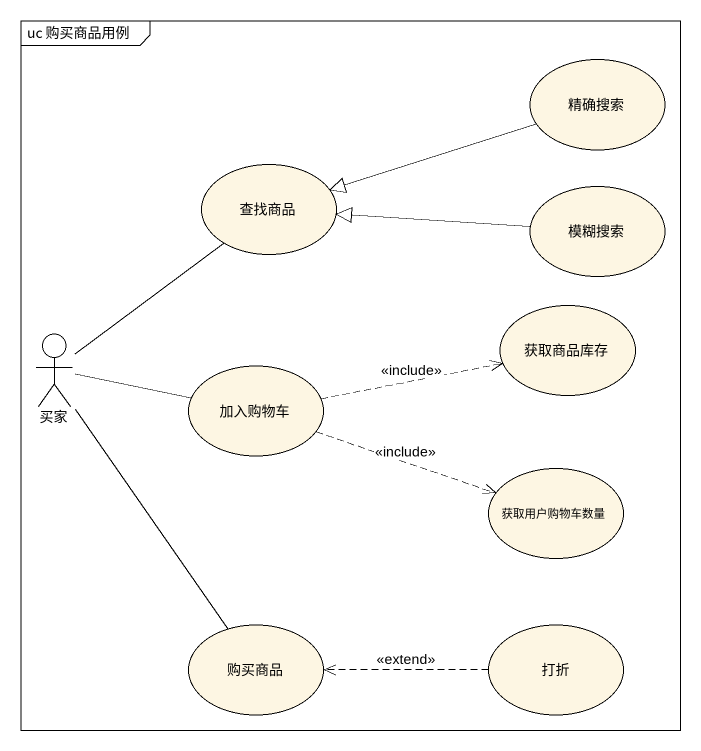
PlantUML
@startuml
mainframe uc 购买商品用例
usecase 精确搜索
usecase 查找商品
usecase 模糊搜索
usecase 获取商品库存
actor 买家
usecase 加入购物车
usecase 获取用户购物车数量
usecase 购买商品
usecase 打折
精确搜索 -left-|> 查找商品
模糊搜索 -left-|> 查找商品
买家 -up- 查找商品
买家 -right- 加入购物车
买家 -- 购买商品
加入购物车 .right.> 获取商品库存 : <<include>>
加入购物车 .right.> 获取用户购物车数量 : <<include>>
打折 .left.> 购买商品 : <<extend>>
@enduml
